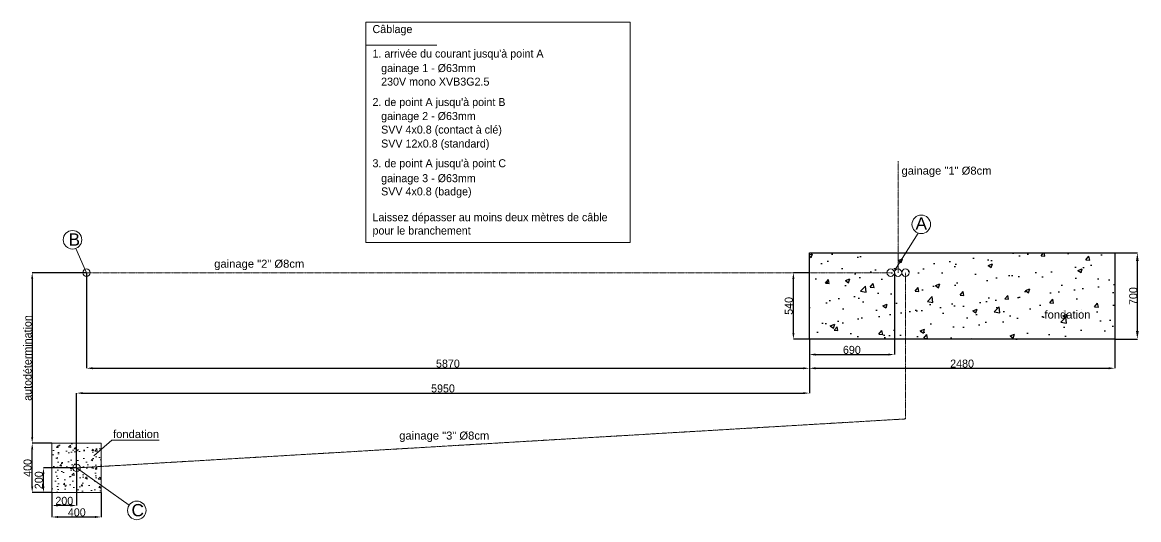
# Model space of a CAD drawing. Header units: inches. Extents: x 3540 to 15361, y 2468 to 18312.
# Drawn here: x 6091 to 15156, y 14271 to 18312 of the extents above; entities that cross this region are included whole.
import ezdxf

# ---------------------------------------------------------------- set-up
doc = ezdxf.new("R2010")
doc.units = ezdxf.units.IN
doc.header["$MEASUREMENT"] = 0
doc.linetypes.add('CENTER2', pattern=[1.125, 0.75, -0.125, 0.125, -0.125])
doc.layers.get('Defpoints').update_dxf_attribs({"lineweight": 5})
for name, color, linetype, lineweight in [('centerlijn', 1, 'CENTER2', 5), ('dimension', 5, 'Continuous', 5), ('Elektriciteit fijn', 1, 'Continuous', 20), ('volle lijn', 7, 'Continuous', 9)]:
    doc.layers.add(name, color=color, linetype=linetype, lineweight=lineweight)
doc.dimstyles.new('ISO-25', dxfattribs={"dimtxt": 50, "dimasz": 10, "dimexe": 1.25, "dimexo": 0.625, "dimtad": 1, "dimdec": 1, "dimtxsty": 'Standard', "dimblk": 'OBLIQUE', "dimcen": 50, "dimadec": 0, "dimazin": 0, "dimtfac": 1, "dimtdec": 1, "dimtmove": 0, "dimatfit": 3, "dimldrblk": 'OBLIQUE', "dimfxl": 1, "dimarcsym": 0})
doc.dimstyles.get("Standard").update_dxf_attribs({"dimtxt": 50, "dimasz": 50, "dimexe": 0.18, "dimexo": 0.0625, "dimgap": 5, "dimtad": 1, "dimdec": 0, "dimzin": 0, "dimdsep": 46, "dimtxsty": 'Standard', "dimcen": 0.09, "dimadec": 0, "dimazin": 0, "dimtfac": 1, "dimtdec": 0, "dimtofl": 0, "dimtmove": 0, "dimatfit": 3, "dimfxl": 1, "dimtolj": 1, "dimtzin": 0, "dimarcsym": 0})

# ---------------------------------------------------------------- blocks, each defined once
blk = doc.blocks.new('*D26')
at = {"layer": 'Defpoints', "color": 0, "transparency": 16777216}
for p in [(14961.7, 16437.8), (15144.7, 16437.8), (14961.7, 15737.8)]:
    blk.add_point(p, dxfattribs=at)
at = {"layer": 'dimension', "color": 0, "lineweight": -2, "transparency": 16777216}
for p, q in [((14962.3, 16437.8), (15146, 16437.8)), ((15144.7, 15802.8), (15144.7, 16372.8)), ((14962.3, 15737.8), (15146, 15737.8))]:
    blk.add_line(p, q, dxfattribs=at)
at = {"layer": 'dimension', "color": 0, "transparency": 16777216}
for points in [[(15133.9, 16372.8), (15155.6, 16372.8), (15144.7, 16437.8)], [(15133.9, 15802.8), (15155.6, 15802.8), (15144.7, 15737.8)]]:
    blk.add_solid(points, dxfattribs=at)
at = {"layer": 'dimension', "color": 0, "transparency": 16777216, "insert": (15111.6, 16087.8), "char_height": 65, "attachment_point": 5, "rotation": 90}
blk.add_mtext('700', dxfattribs=at)
blk = doc.blocks.new('_Oblique')
at = {"color": 0, "linetype": 'ByBlock', "lineweight": -2}
blk.add_line((-0.5, -0.5), (0.5, 0.5), dxfattribs=at)
blk = doc.blocks.new('*D28')
at = {"layer": 'Defpoints', "color": 0, "transparency": 16777216}
for p in [(13171.7, 16277.8), (12481.7, 15737.8), (13171.7, 15612.6)]:
    blk.add_point(p, dxfattribs=at)
at = {"layer": 'dimension', "color": 0, "lineweight": -2, "transparency": 16777216}
for p, q in [((13171.7, 16277.8), (13171.7, 15612.5)), ((12481.7, 15737.8), (12481.7, 15612.5)), ((12531.7, 15612.6), (13121.7, 15612.6))]:
    blk.add_line(p, q, dxfattribs=at)
at = {"layer": 'dimension', "color": 0, "transparency": 16777216}
for points in [[(12531.7, 15621), (12531.7, 15604.3), (12481.7, 15612.6)], [(13121.7, 15621), (13121.7, 15604.3), (13171.7, 15612.6)]]:
    blk.add_solid(points, dxfattribs=at)
at = {"layer": 'dimension', "color": 0, "transparency": 16777216, "insert": (12826.7, 15650.1), "char_height": 65, "attachment_point": 5}
blk.add_mtext('\\A1;690', dxfattribs=at)
blk = doc.blocks.new('*D29')
at = {"layer": 'Defpoints', "color": 0, "transparency": 16777216}
for p in [(12481.7, 15737.8), (14961.7, 15737.8), (14961.7, 15501.2)]:
    blk.add_point(p, dxfattribs=at)
at = {"layer": 'dimension', "color": 0, "lineweight": -2, "transparency": 16777216}
for p, q in [((12481.7, 15737.8), (12481.7, 15501)), ((14961.7, 15737.8), (14961.7, 15501)), ((12531.7, 15501.2), (14911.7, 15501.2))]:
    blk.add_line(p, q, dxfattribs=at)
at = {"layer": 'dimension', "color": 0, "transparency": 16777216}
for points in [[(12531.7, 15509.5), (12531.7, 15492.8), (12481.7, 15501.2)], [(14911.7, 15509.5), (14911.7, 15492.8), (14961.7, 15501.2)]]:
    blk.add_solid(points, dxfattribs=at)
at = {"layer": 'dimension', "color": 0, "transparency": 16777216, "insert": (13721.7, 15538.7), "char_height": 65, "attachment_point": 5}
blk.add_mtext('\\A1;2480', dxfattribs=at)
blk = doc.blocks.new('*D30')
at = {"layer": 'Defpoints', "color": 0, "transparency": 16777216}
for p in [(12352, 16277.8), (12481.7, 16277.8), (12481.7, 15737.8)]:
    blk.add_point(p, dxfattribs=at)
at = {"layer": 'dimension', "color": 0, "lineweight": -2, "transparency": 16777216}
for p, q in [((12481.7, 16277.8), (12351.8, 16277.8)), ((12352, 15787.8), (12352, 16227.8)), ((12481.7, 15737.8), (12351.8, 15737.8))]:
    blk.add_line(p, q, dxfattribs=at)
at = {"layer": 'dimension', "color": 0, "transparency": 16777216}
for points in [[(12343.7, 16227.8), (12360.3, 16227.8), (12352, 16277.8)], [(12343.7, 15787.8), (12360.3, 15787.8), (12352, 15737.8)]]:
    blk.add_solid(points, dxfattribs=at)
at = {"layer": 'dimension', "color": 0, "transparency": 16777216, "insert": (12314.5, 16007.8), "char_height": 65, "attachment_point": 5, "rotation": 90}
blk.add_mtext('\\A1;540', dxfattribs=at)
blk = doc.blocks.new('*D31')
at = {"layer": 'Defpoints', "color": 0, "transparency": 16777216}
for p in [(6611.7, 16277.8), (12481.7, 15737.8), (12481.7, 15501.2)]:
    blk.add_point(p, dxfattribs=at)
at = {"layer": 'dimension', "color": 0, "lineweight": -2, "transparency": 16777216}
for p, q in [((6611.7, 16277.8), (6611.7, 15501)), ((12481.7, 15737.8), (12481.7, 15501)), ((6661.7, 15501.2), (12431.7, 15501.2))]:
    blk.add_line(p, q, dxfattribs=at)
at = {"layer": 'dimension', "color": 0, "transparency": 16777216}
for points in [[(6661.7, 15509.5), (6661.7, 15492.8), (6611.7, 15501.2)], [(12431.7, 15509.5), (12431.7, 15492.8), (12481.7, 15501.2)]]:
    blk.add_solid(points, dxfattribs=at)
at = {"layer": 'dimension', "color": 0, "transparency": 16777216, "insert": (9546.7, 15538.7), "char_height": 65, "attachment_point": 5}
blk.add_mtext('\\A1;5870', dxfattribs=at)
blk = doc.blocks.new('*D32')
at = {"layer": 'Defpoints', "color": 0, "transparency": 16777216}
for p in [(12481.7, 15737.8), (12481.7, 15299.4), (6531.7, 14691.4)]:
    blk.add_point(p, dxfattribs=at)
at = {"layer": 'dimension', "color": 0, "lineweight": -2, "transparency": 16777216}
for p, q in [((12481.7, 15737.8), (12481.7, 15299.2)), ((6531.7, 14691.5), (6531.7, 15299.5)), ((6581.7, 15299.4), (12431.7, 15299.4))]:
    blk.add_line(p, q, dxfattribs=at)
at = {"layer": 'dimension', "color": 0, "transparency": 16777216}
for points in [[(6581.7, 15307.7), (6581.7, 15291), (6531.7, 15299.4)], [(12431.7, 15307.7), (12431.7, 15291), (12481.7, 15299.4)]]:
    blk.add_solid(points, dxfattribs=at)
at = {"layer": 'dimension', "color": 0, "transparency": 16777216, "insert": (9506.7, 15336.9), "char_height": 65, "attachment_point": 5}
blk.add_mtext('\\A1;5950', dxfattribs=at)
blk = doc.blocks.new('*D33')
at = {"layer": 'Defpoints', "color": 0, "transparency": 16777216}
for p in [(6331.7, 14491.4), (6731.7, 14491.4), (6731.7, 14292.8)]:
    blk.add_point(p, dxfattribs=at)
at = {"layer": 'dimension', "color": 0, "lineweight": -2, "transparency": 16777216}
for p, q in [((6331.7, 14491.4), (6331.7, 14292.6)), ((6731.7, 14491.4), (6731.7, 14292.6)), ((6381.7, 14292.8), (6681.7, 14292.8))]:
    blk.add_line(p, q, dxfattribs=at)
at = {"layer": 'dimension', "color": 0, "transparency": 16777216}
for points in [[(6381.7, 14301.1), (6381.7, 14284.4), (6331.7, 14292.8)], [(6681.7, 14301.1), (6681.7, 14284.4), (6731.7, 14292.8)]]:
    blk.add_solid(points, dxfattribs=at)
at = {"layer": 'dimension', "color": 0, "transparency": 16777216, "insert": (6533, 14330.3), "char_height": 65, "attachment_point": 5}
blk.add_mtext('\\A1;400', dxfattribs=at)
blk = doc.blocks.new('*D34')
at = {"layer": 'Defpoints', "color": 0, "transparency": 16777216}
for p in [(6531.7, 14691.4), (6331.7, 14491.4), (6331.7, 14386.2)]:
    blk.add_point(p, dxfattribs=at)
at = {"layer": 'dimension', "color": 0, "lineweight": -2, "transparency": 16777216}
for p, q in [((6531.7, 14691.4), (6531.7, 14386)), ((6331.7, 14491.4), (6331.7, 14386)), ((6481.7, 14386.2), (6381.7, 14386.2))]:
    blk.add_line(p, q, dxfattribs=at)
at = {"layer": 'dimension', "color": 0, "transparency": 16777216}
for points in [[(6381.7, 14394.5), (6381.7, 14377.8), (6331.7, 14386.2)], [(6481.7, 14394.5), (6481.7, 14377.8), (6531.7, 14386.2)]]:
    blk.add_solid(points, dxfattribs=at)
at = {"layer": 'dimension', "color": 0, "transparency": 16777216, "insert": (6431.7, 14423.7), "char_height": 65, "attachment_point": 5}
blk.add_mtext('\\A1;200', dxfattribs=at)
blk = doc.blocks.new('*D35')
at = {"layer": 'Defpoints', "color": 0, "transparency": 16777216}
for p in [(6262.3, 14691.4), (6531.7, 14691.4), (6331.7, 14491.4)]:
    blk.add_point(p, dxfattribs=at)
at = {"layer": 'dimension', "color": 0, "lineweight": -2, "transparency": 16777216}
for p, q in [((6531.7, 14691.4), (6262.1, 14691.4)), ((6262.3, 14541.4), (6262.3, 14641.4)), ((6331.7, 14491.4), (6262.1, 14491.4))]:
    blk.add_line(p, q, dxfattribs=at)
at = {"layer": 'dimension', "color": 0, "transparency": 16777216}
for points in [[(6254, 14641.4), (6270.6, 14641.4), (6262.3, 14691.4)], [(6254, 14541.4), (6270.6, 14541.4), (6262.3, 14491.4)]]:
    blk.add_solid(points, dxfattribs=at)
at = {"layer": 'dimension', "color": 0, "transparency": 16777216, "insert": (6224.8, 14591.4), "char_height": 65, "attachment_point": 5, "rotation": 90}
blk.add_mtext('\\A1;200', dxfattribs=at)
blk = doc.blocks.new('*D36')
at = {"layer": 'Defpoints', "color": 0, "transparency": 16777216}
for p in [(6171.1, 14891.4), (6331.7, 14891.4), (6331.7, 14491.4)]:
    blk.add_point(p, dxfattribs=at)
at = {"layer": 'dimension', "color": 0, "lineweight": -2, "transparency": 16777216}
for p, q in [((6331.7, 14891.4), (6170.9, 14891.4)), ((6171.1, 14541.4), (6171.1, 14841.4)), ((6331.7, 14491.4), (6170.9, 14491.4))]:
    blk.add_line(p, q, dxfattribs=at)
at = {"layer": 'dimension', "color": 0, "transparency": 16777216}
for points in [[(6162.8, 14841.4), (6179.4, 14841.4), (6171.1, 14891.4)], [(6162.8, 14541.4), (6179.4, 14541.4), (6171.1, 14491.4)]]:
    blk.add_solid(points, dxfattribs=at)
at = {"layer": 'dimension', "color": 0, "transparency": 16777216, "insert": (6133.6, 14691.4), "char_height": 65, "attachment_point": 5, "rotation": 90}
blk.add_mtext('\\A1;400', dxfattribs=at)
blk = doc.blocks.new('*D37')
at = {"layer": 'Defpoints', "color": 0, "transparency": 16777216}
for p in [(6611.7, 16277.8), (6171.1, 14891.4), (6331.7, 14891.4)]:
    blk.add_point(p, dxfattribs=at)
at = {"layer": 'dimension', "color": 0, "lineweight": -2, "transparency": 16777216}
for p, q in [((6611.7, 16277.8), (6170.9, 16277.8)), ((6171.1, 16227.8), (6171.1, 14941.4)), ((6331.7, 14891.4), (6170.9, 14891.4))]:
    blk.add_line(p, q, dxfattribs=at)
at = {"layer": 'dimension', "color": 0, "transparency": 16777216}
for points in [[(6162.8, 16227.8), (6179.4, 16227.8), (6171.1, 16277.8)], [(6162.8, 14941.4), (6179.4, 14941.4), (6171.1, 14891.4)]]:
    blk.add_solid(points, dxfattribs=at)
at = {"layer": 'dimension', "color": 0, "transparency": 16777216, "insert": (6133.6, 15584.6), "char_height": 65, "attachment_point": 5, "rotation": 90}
blk.add_mtext('\\A1;autodétermination', dxfattribs=at)

msp = doc.modelspace()

# ---------------------------------------------------------------- hatches: boundary and pattern name
h = msp.add_hatch()
h.set_pattern_fill('AR-CONC', color=251, scale=2, style=0)
h.set_pattern_definition([(50, (2256.26, 15969.9), (364.369, -31.878), [38.1, -419.1]), (355, (2256.26, 15969.9), (-70.486, 382.113), [30.48, -335.28]), (100.451, (2286.62, 15967.24), (293.885, 350.233), [32.38, -356.18]), (46.184, (2256.26, 16071.5), (542.158, -84.085), [57.15, -628.65]), (96.6356, (2301.44, 16064.5), (474.808, 494.851), [48.57, -534.27]), (351.184, (2256.26, 16071.5), (474.81, 494.85), [45.72, -502.92]), (21, (2307.06, 16046.1), (303.23, -204.531), [38.1, -419.1]), (326, (2307.06, 16046.1), (123.604, 368.376), [30.48, -335.28]), (71.4514, (2332.33, 16029.05), (426.833, 163.846), [32.38, -356.18]), (37.5, (2256.26, 15969.89), (6.1772, 169.1101), [0, -331.216, 0, -340.36, 0, -336.55]), (7.5, (2256.26, 15969.9), (133.6393, 200.3611), [0, -194.056, 0, -323.596, 0, -128.27]), (327.5, (2142.97, 15969.89), (271.1812, -11.4575), [0, -127, 0, -396.24, 0, -525.78]), (317.5, (2092.17, 15969.9), (296.2584, 50.853), [0, -165.1, 0, -263.144, 0, -373.38])])
h.paths.add_polyline_path([(14961.72, 15737.82), (12481.72, 15737.82), (12481.72, 16437.82), (14961.72, 16437.82)])
at = {"layer": 'centerlijn'}
h = msp.add_hatch(dxfattribs=at)
h.set_pattern_fill('AR-CONC', color=252, scale=20)
h.set_pattern_definition([(50, (0, 1946.17), (143.452, -12.5504), [15, -165]), (355, (0, 1946.17), (-27.7503, 150.4384), [12, -132]), (100.4514, (11.95, 1945.12), (115.7018, 137.888), [12.748, -140.2284]), (46.1842, (0, 1986.17), (213.4483, -33.1039), [22.5, -247.5]), (96.6356, (17.79, 1983.4), (186.9324, 194.8237), [19.122, -210.3428]), (351.1842, (0, 1986.17), (186.9324, 194.8237), [18, -198]), (21, (20, 1976.17), (119.3814, -80.5238), [15, -165]), (326, (20, 1976.17), (48.663, 145.03), [12, -132]), (71.4514, (29.95, 1969.46), (168.0445, 64.5062), [12.748, -140.2284]), (37.5, (0, 1946.166), (2.43197, 66.57877), [0, -130.4, 0, -134, 0, -132.5]), (7.5, (0, 1946.166), (52.6139, 78.88234), [0, -76.4, 0, -127.4, 0, -50.5]), (327.5, (-44.6, 1946.166), (106.76449, -4.51097), [0, -50, 0, -156, 0, -207]), (317.5, (-64.6, 1946.17), (116.63723, 20.021), [0, -65, 0, -103.6, 0, -147])])
h.paths.add_polyline_path([(6561.67, 14693.21), (6731.72, 14703.27), (6731.72, 14891.44), (6331.72, 14891.44), (6331.72, 14491.44), (6731.72, 14491.44), (6731.72, 14703.27), (6561.67, 14693.21, -1.0299821), (6501.72, 14691.44, -0.9708907)])

# ---------------------------------------------------------------- linework, layer by layer
at = {"color": 251}
msp.add_lwpolyline([(14961.72, 15737.82), (12481.72, 15737.82), (12481.72, 16437.82), (14961.72, 16437.82)], close=True, dxfattribs=at)
at = {"layer": 'centerlijn', "ltscale": 10}
for p, q in [((13201.72, 16277.82), (13201.72, 17183.41)), ((13141.72, 16277.82), (6611.72, 16277.82)), ((13261.72, 16277.82), (13261.72, 15089.48)), ((13261.72, 15089.48), (6531.72, 14691.44))]:
    msp.add_line(p, q, dxfattribs=at)
at = {"layer": 'Elektriciteit fijn'}
for p, q in [((13364.28, 16599.68), (13175.41, 16299.23)), ((6524.61, 16474.45), (6611.72, 16277.82)), ((6531.72, 14691.44), (6958.61, 14389.74))]:
    msp.add_line(p, q, dxfattribs=at)
for centre, radius in [((13390.3, 16670.47), 75.42), ((6498.59, 16545.24), 75.42), ((6611.72, 16277.82), 30), ((13141.72, 16277.82), 30), ((13201.72, 16277.82), 30), ((13261.72, 16277.82), 30), ((6531.72, 14691.44), 30), ((7020.21, 14346.21), 75.42)]:
    msp.add_circle(centre, radius, dxfattribs=at)
at = {"layer": 'volle lijn'}
for p, q in [((8879.07, 18127.08), (9456.9, 18127.08)), ((6816.58, 14915.63), (6670.92, 14789.12)), ((7201.54, 14915.63), (6816.58, 14915.63))]:
    msp.add_line(p, q, dxfattribs=at)
for points in [[(8879.07, 18312.16), (11025.39, 18312.16), (11025.39, 16521.83), (8879.07, 16521.83)], [(6331.72, 14491.44), (6731.72, 14491.44), (6731.72, 14891.44), (6331.72, 14891.44)]]:
    msp.add_lwpolyline(points, close=True, dxfattribs=at)

# ---------------------------------------------------------------- texts
at = {"layer": 'Elektriciteit fijn', "attachment_point": 1}
for s, width, insert, char_height in [('\\A1;{\\fArial|b0|i0|c0|p34;gainage "1" %%C8cm}', 1173.4334, (13229.85, 17139.54), 65), ('\\A1;{\\fArial|b0|i0|c0|p34;A}', 113.0579, (13343.69, 16727.11), 100), ('\\A1;{\\fArial|b0|i0|c0|p34;B}', 113.0579, (6466.57, 16597.29), 100), ('\\A1;{\\fArial|b0|i0|c0|p34;gainage "2" %%C8cm}', 1173.4334, (7649.35, 16383.19), 65), ('\\A1;{\\fArial|b0|i0|c0|p34;\\C7;fondation}', 1292.6749, (14390.73, 15969.94), 65), ('\\A1;{\\fArial|b0|i0|c0|p34;\\C7;fondation}', 1292.6749, (6827.69, 14998.98), 65), ('\\A1;{\\fArial|b0|i0|c0|p34;gainage "3" %%C8cm}', 1173.4334, (9151.56, 14986.84), 65), ('\\A1;{\\fArial|b0|i0|c0|p34;C}', 113.0579, (6977.67, 14398.26), 100)]:
    msp.add_mtext_dynamic_manual_height_columns(s, width=width, gutter_width=12.5, heights=[0], dxfattribs=dict(at, insert=insert, char_height=char_height))
at = {"layer": 'volle lijn', "color": 250, "char_height": 65, "attachment_point": 1}
for s, width, insert in [('{\\fComic Sans MS|b0|i0|c0|p66;Câblage}', 348.5466, (8934.35, 18289.64)), ("{\\fComic Sans MS|b0|i0|c0|p66;1. arrivée du courant jusqu'à point A}", 2654.2782, (8934.35, 18090.87)), ('{\\fComic Sans MS|b0|i0|c0|p66;gainage 1 - %%C63mm}', 1482.3852, (9004.35, 17972.98)), ('{\\fComic Sans MS|b0|i0|c0|p66;230V mono XVB3G2.5}', 1458.2916, (9004.35, 17862.7)), ("{\\fComic Sans MS|b0|i0|c0|p66;2. de point A jusqu'à point B}", 1831.8702, (8934.35, 17696.89)), ('{\\fComic Sans MS|b0|i0|c0|p66;gainage 2 - %%C63mm}', 1499.2507, (9004.35, 17583.1)), ('{\\fComic Sans MS|b0|i0|c0|p66;SVV 4x0.8 (contact à clé)}', 1670.3147, (9004.35, 17473.05)), ('{\\fComic Sans MS|b0|i0|c0|p66;SVV 12x0.8 (standard)}', 1670.3147, (9004.35, 17359.69)), ("{\\fComic Sans MS|b0|i0|c0|p66;3. de point A jusqu'à point C}", 1831.8702, (8934.35, 17199.42)), ('{\\fComic Sans MS|b0|i0|c0|p66;gainage 3 - %%C63mm}', 1499.2507, (9004.35, 17078.13)), ('{\\fComic Sans MS|b0|i0|c0|p66;SVV 4x0.8 (badge)}', 1670.3147, (9004.35, 16970.49)), ('{\\fComic Sans MS|b0|i0|c0|p66;Laissez dépasser au moins deux mètres de câble pour le branchement}', 2052.7373, (8934.35, 16761.03))]:
    msp.add_mtext_dynamic_manual_height_columns(s, width=width, gutter_width=250, heights=[0], dxfattribs=dict(at, insert=insert))

# ---------------------------------------------------------------- dimensions: what is measured, and where the dimension line sits
at = {"layer": 'dimension'}
dim = msp.add_linear_dim(base=(15144.74, 16437.82), p1=(14961.72, 15737.82), p2=(14961.72, 16437.82), angle=90, dimstyle='ISO-25', override={"dimtxt": 65, "dimasz": 65, "dimsah": 1}, dxfattribs=at)
dim.commit()
dim.dimension.update_dxf_attribs({"geometry": '*D26', "text_midpoint": (15144.74, 16087.82), "dimtype": 160})
dim = msp.add_linear_dim(base=(6171.1, 14891.44), p1=(6611.72, 16277.82), p2=(6331.72, 14891.44), angle=90, text='autodétermination', dimstyle='Standard', override={"dimtxt": 65}, dxfattribs=at)
dim.commit()
dim.dimension.update_dxf_attribs({"geometry": '*D37', "text_midpoint": (6133.6, 15584.63)})
for base, p1, p2, picture, middle in [((12481.72, 15501.16), (6611.72, 16277.82), (12481.72, 15737.82), '*D31', (9546.72, 15538.66)), ((13171.72, 15612.63), (12481.72, 15737.82), (13171.72, 16277.82), '*D28', (12826.72, 15650.13)), ((12481.72, 15299.37), (6531.72, 14691.44), (12481.72, 15737.82), '*D32', (9506.72, 15336.87)), ((14961.72, 15501.16), (12481.72, 15737.82), (14961.72, 15737.82), '*D29', (13721.72, 15538.66)), ((6331.72, 14386.18), (6531.72, 14691.44), (6331.72, 14491.44), '*D34', (6431.72, 14423.68))]:
    dim = msp.add_linear_dim(base=base, p1=p1, p2=p2, dimstyle='Standard', override={"dimtxt": 65}, dxfattribs=at)
    dim.commit()
    dim.dimension.update_dxf_attribs({"geometry": picture, "text_midpoint": middle})
for base, p1, p2, picture, middle in [((12352.01, 16277.82), (12481.72, 15737.82), (12481.72, 16277.82), '*D30', (12314.51, 16007.82)), ((6171.1, 14891.44), (6331.72, 14491.44), (6331.72, 14891.44), '*D36', (6133.6, 14691.44)), ((6262.31, 14691.44), (6331.72, 14491.44), (6531.72, 14691.44), '*D35', (6224.81, 14591.44))]:
    dim = msp.add_linear_dim(base=base, p1=p1, p2=p2, angle=90, dimstyle='Standard', override={"dimtxt": 65}, dxfattribs=at)
    dim.commit()
    dim.dimension.update_dxf_attribs({"geometry": picture, "text_midpoint": middle})
dim = msp.add_linear_dim(base=(6731.72, 14292.78), p1=(6331.72, 14491.44), p2=(6731.72, 14491.44), dimstyle='Standard', override={"dimtxt": 65}, dxfattribs=at)
dim.commit()
dim.dimension.update_dxf_attribs({"geometry": '*D33', "text_midpoint": (6533.01, 14292.78), "dimtype": 160})

doc.saveas('drawing.dxf')
